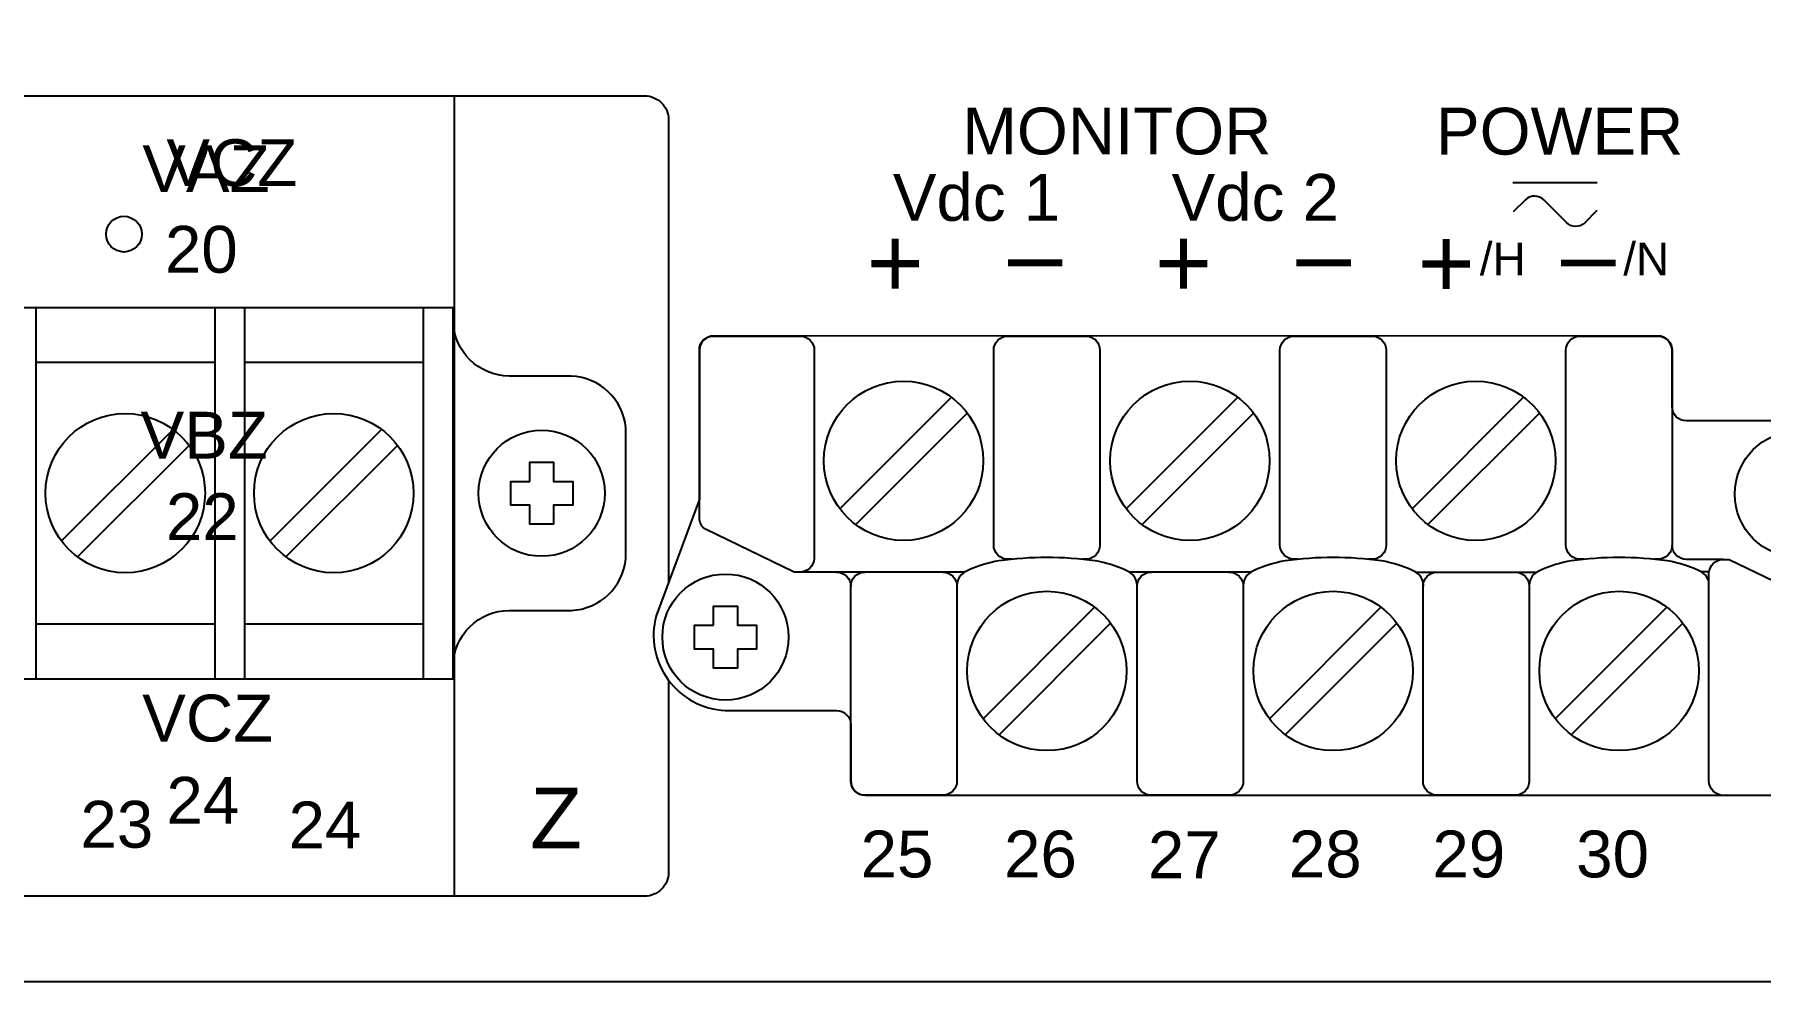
# Model space of a CAD drawing. Extents: x 1 to 47, y 1 to 34.6.
# Drawn here: x 38.675 to 42.297, y 8.595 to 10.583 of the extents above; entities that cross this region are included whole.
import ezdxf

# ---------------------------------------------------------------- set-up
doc = ezdxf.new("R2010")
doc.units = 0
doc.header["$MEASUREMENT"] = 0
for name, color, linetype in [('2_1__X__SCREW_TERMINAL_BLO', 7, 'CONTINUOUS'), ('2_2__2__CONNECTORIZED', 7, 'CONTINUOUS'), ('9_0______DWG_', 7, 'CONTINUOUS')]:
    doc.layers.add(name, color=color, linetype=linetype)
doc.styles.add('ARIAL', font='arial.ttf')

msp = doc.modelspace()

# ---------------------------------------------------------------- linework, layer by layer
at = {"layer": '2_1__X__SCREW_TERMINAL_BLO'}
for points in [[(39.5554, 10.4545), (39.5554, 9.9626)], [(38.6782, 10.0103), (38.6782, 9.2303)], [(39.0532, 10.0103), (39.0532, 9.2303)], [(39.1155, 10.0103), (39.1155, 9.2303)], [(39.4905, 10.0103), (39.4905, 9.2303)], [(38.6782, 9.8952), (39.0532, 9.8952)], [(39.1155, 9.8952), (39.4905, 9.8952)], [(38.966, 9.7543), (38.7318, 9.5201)], [(39.4035, 9.7543), (39.1693, 9.5201)], [(38.9994, 9.7208), (38.7652, 9.4867)], [(39.4369, 9.7208), (39.2028, 9.4867)], [(39.0532, 9.3454), (38.6782, 9.3454)], [(39.4905, 9.3454), (39.1155, 9.3454)], [(39.5554, 9.278), (39.5554, 8.7745)]]:
    msp.add_lwpolyline(points, dxfattribs=at)
for points in [[(36.8655, 10.0103), (39.5531, 10.0103), (39.5531, 9.2303), (36.8655, 9.2303)], [(39.7145, 9.6451), (39.7145, 9.6854), (39.7644, 9.6854), (39.7644, 9.6451), (39.8046, 9.6451), (39.8046, 9.5951), (39.7644, 9.5951), (39.7644, 9.5552), (39.7145, 9.5552), (39.7145, 9.5951), (39.6743, 9.5951), (39.6743, 9.6451)]]:
    msp.add_lwpolyline(points, close=True, dxfattribs=at)
msp.add_lwpolyline([(39.5533, 9.2584, -0.403969), (39.6712, 9.3743), (39.8014, 9.3743, 0.374201), (39.916, 9.4831), (39.916, 9.7575, 0.374201), (39.8014, 9.8663), (39.6712, 9.8663, -0.403969), (39.5533, 9.9822)], format="xyb", dxfattribs=at)
for centre, radius in [((38.8628, 10.1642), 0.0375), ((38.8656, 9.6205), 0.1673), ((39.3031, 9.6205), 0.1673), ((39.7394, 9.6203), 0.1324)]:
    msp.add_circle(centre, radius, dxfattribs=at)
at = {"layer": '2_2__2__CONNECTORIZED'}
msp.add_lwpolyline([(39.5554, 10.4545), (39.5554, 8.7745)], dxfattribs=at)
at = {"layer": '9_0______DWG_'}
for points in [[(44.25, 8.6847), (44.25, 14.8147, 0.414214), (44.16, 14.9047), (27.09, 14.9047, 0.414214), (27, 14.8147), (27, 8.6847, 0.381966), (27.08, 8.5953), (44.17, 8.5953, 0.381966)], [(42.1114, 9.9203, 0.414212), (42.0814, 9.9503), (40.1004, 9.9504, 0.414215), (40.0704, 9.9204), (40.0705, 9.6075), (39.9796, 9.3627, 0.47859), (40.1246, 9.1642), (40.358, 9.1642, -0.414214), (40.388, 9.1342), (40.388, 9.0162, 0.414213), (40.418, 8.9862), (42.3998, 8.9862, 0.414214), (42.4298, 9.0162), (42.4298, 9.3292), (42.5207, 9.574, 0.480048), (42.3756, 9.7722), (42.1414, 9.7722, -0.414214), (42.1114, 9.8022), (42.1114, 9.9203)], [(42.4031, 8.9863), (42.2188, 8.9861, -0.414214), (42.1888, 9.0161), (42.1888, 9.4532, -0.390527), (42.2188, 9.4815), (42.231, 9.4815), (42.4169, 9.3918, -0.241514), (42.4298, 9.3718), (42.4298, 9.0161, -0.422157)]]:
    msp.add_lwpolyline(points, format="xyb", close=True, dxfattribs=at)
for points in [[(40.0055, 9.2275), (40.0055, 8.8244, -0.414214), (39.9555, 8.7745), (27.2942, 8.7745, -0.414214), (27.2442, 8.8244), (27.2442, 10.4045, -0.414214), (27.2942, 10.4545), (39.9555, 10.4545, -0.414214), (40.0055, 10.4045), (40.0055, 9.4326)], [(41.9536, 10.2135), (41.9275, 10.1874, -0.404962), (41.8896, 10.1886), (41.842, 10.2359), (41.842, 10.2359, 0.404962), (41.8042, 10.2371), (41.778, 10.211)], [(40.6273, 9.4549), (40.2692, 9.4549), (40.0833, 9.5447, -0.241986), (40.0705, 9.5646), (40.0704, 9.9203, -0.422157), (40.0971, 9.9502), (40.2814, 9.9503, -0.414214), (40.3114, 9.9203), (40.3114, 9.4832, -0.390527), (40.2814, 9.4549)], [(40.7257, 9.4816), (40.7178, 9.4816, -0.414214), (40.6878, 9.5116), (40.6878, 9.9203, -0.414214), (40.7178, 9.9503), (40.8807, 9.9503, -0.414214), (40.9107, 9.9203), (40.9107, 9.5116, -0.414214), (40.8807, 9.4816), (40.8739, 9.4816)], [(41.3265, 9.4816), (41.3186, 9.4816, -0.414214), (41.2886, 9.5116), (41.2886, 9.9203, -0.414214), (41.3186, 9.9503), (41.4814, 9.9503, -0.414214), (41.5114, 9.9203), (41.5114, 9.5116, -0.414214), (41.4814, 9.4816), (41.4746, 9.4816)], [(41.9265, 9.4816), (41.9186, 9.4816, -0.414214), (41.8886, 9.5116), (41.8886, 9.9203, -0.414214), (41.9186, 9.9503), (42.0814, 9.9503, -0.414214), (42.1114, 9.9203), (42.1114, 9.5116, -0.414214), (42.0814, 9.4816), (42.0746, 9.4816)], [(42.2188, 9.4815), (42.1414, 9.4814, -0.414214), (42.1114, 9.5114)], [(40.358, 9.4549, -0.414214), (40.388, 9.4249)], [(40.5808, 9.4549, -0.414214), (40.6108, 9.4249), (40.6108, 9.0162, -0.414214), (40.5808, 8.9862), (40.418, 8.9862, -0.414214), (40.388, 9.0162), (40.388, 9.4249, -0.414214), (40.418, 9.4549)], [(40.9887, 9.4249, 0.191033), (40.9802, 9.4488, 0.081668), (40.9646, 9.459, 0.0591), (40.9009, 9.4783, 0.034646), (40.7994, 9.4854, 0.03436), (40.6987, 9.4783, 0.0591), (40.635, 9.459, 0.081668), (40.6193, 9.4488, 0.191033), (40.6108, 9.4249)], [(41.1816, 9.4549, -0.414214), (41.2116, 9.4249), (41.2116, 9.0162, -0.414214), (41.1816, 8.9862), (41.0187, 8.9862, -0.414214), (40.9887, 9.0162), (40.9887, 9.4249, -0.414214), (41.0187, 9.4549)], [(41.5895, 9.4249, 0.191033), (41.581, 9.4488, 0.081668), (41.5654, 9.459, 0.0591), (41.5016, 9.4783, 0.034646), (41.4001, 9.4854, 0.03436), (41.2994, 9.4783, 0.0591), (41.2357, 9.459, 0.081668), (41.2201, 9.4488, 0.191033), (41.2116, 9.4249)], [(41.7816, 9.4549, -0.414214), (41.8116, 9.4249), (41.8116, 9.0162, -0.414214), (41.7816, 8.9862), (41.6187, 8.9862, -0.414214), (41.5887, 9.0162), (41.5887, 9.4249, -0.414214), (41.6187, 9.4549)], [(42.1888, 9.4334, 0.127742), (42.181, 9.4488, 0.081668), (42.1654, 9.459, 0.0591), (42.1017, 9.4783, 0.034646), (42.0001, 9.4854, 0.03436), (41.8994, 9.4783, 0.0591), (41.8357, 9.459, 0.081668), (41.8201, 9.4488, 0.191033), (41.8116, 9.4249)]]:
    msp.add_lwpolyline(points, format="xyb", dxfattribs=at)
for points in [[(41.7772, 10.2728), (41.9544, 10.2728)], [(40.5991, 9.822), (40.3649, 9.5878)], [(41.1999, 9.822), (40.9657, 9.5878)], [(41.7999, 9.822), (41.5657, 9.5878)], [(40.6325, 9.7885), (40.3983, 9.5544)], [(41.2333, 9.7885), (40.9991, 9.5544)], [(41.8333, 9.7885), (41.5991, 9.5544)], [(41.2281, 9.4549), (40.9722, 9.4549)], [(41.573, 9.4549), (41.8281, 9.4549)], [(42.189, 9.4556), (42.1719, 9.4556)], [(40.8997, 9.381), (40.6656, 9.1468)], [(41.5005, 9.381), (41.2663, 9.1468)], [(42.1005, 9.381), (41.8663, 9.1468)], [(40.9332, 9.3475), (40.699, 9.1134)], [(41.5339, 9.3475), (41.2998, 9.1134)], [(42.1339, 9.3475), (41.8998, 9.1134)]]:
    msp.add_lwpolyline(points, dxfattribs=at)
msp.add_lwpolyline([(40.1, 9.3431), (40.1, 9.3834), (40.15, 9.3834), (40.15, 9.3431), (40.1901, 9.3431), (40.1901, 9.2931), (40.15, 9.2931), (40.15, 9.2532), (40.1, 9.2532), (40.1, 9.2931), (40.0599, 9.2931), (40.0599, 9.3431)], close=True, dxfattribs=at)
for centre, radius in [((40.4987, 9.6882), 0.1673), ((41.0995, 9.6882), 0.1673), ((41.6995, 9.6882), 0.1673), ((42.3752, 9.6184), 0.1324), ((40.125, 9.3183), 0.1324), ((40.7994, 9.2472), 0.1673), ((41.4001, 9.2472), 0.1673), ((42.0001, 9.2472), 0.1673)]:
    msp.add_circle(centre, radius, dxfattribs=at)

# ---------------------------------------------------------------- texts
at = {"layer": '2_1__X__SCREW_TERMINAL_BLO', "style": 'ARIAL'}
for s, p in [('VCZ', (38.9519, 10.265)), ('23', (38.7715, 8.8762)), ('24', (39.2083, 8.8747))]:
    msp.add_text(s, height=0.09833, dxfattribs=at).set_placement(p)
at = {"layer": '2_2__2__CONNECTORIZED', "style": 'ARIAL'}
for s, p in [('VAZ', (38.9013, 10.2526)), ('20', (38.9488, 10.0832)), ('VBZ', (38.8977, 9.693)), ('22', (38.9509, 9.522)), ('VCZ', (38.9011, 9.0991)), ('24', (38.952, 8.9265))]:
    msp.add_text(s, height=0.09833, dxfattribs=at).set_placement(p)
at = {"layer": '9_0______DWG_', "style": 'ARIAL'}
for s, height, p in [('MONITOR', 0.09833, (40.6221, 10.3316)), ('POWER', 0.09833, (41.616, 10.3312)), ('Vdc 1', 0.09833, (40.4762, 10.1922)), ('Vdc 2', 0.09833, (41.0611, 10.1922)), ('+', 0.1475, (40.4208, 10.0309)), ('+', 0.1475, (41.026, 10.0309)), ('+', 0.1475, (41.5774, 10.0305)), ('/H', 0.06883, (41.7078, 10.0778)), ('/N', 0.06883, (42.0089, 10.0778)), ('–', 0.1475, (40.7177, 10.0496)), ('–', 0.1475, (41.3229, 10.0496)), ('–', 0.1475, (41.8783, 10.0492)), ('Z', 0.1278, (39.7151, 8.8747)), ('25', 0.09833, (40.4086, 8.8138)), ('26', 0.09833, (40.7096, 8.8138)), ('27', 0.09833, (41.0114, 8.8122)), ('28', 0.09833, (41.3072, 8.8138)), ('29', 0.09833, (41.6085, 8.8138)), ('30', 0.09833, (41.9101, 8.8138))]:
    msp.add_text(s, height=height, dxfattribs=at).set_placement(p)

doc.saveas('drawing.dxf')
